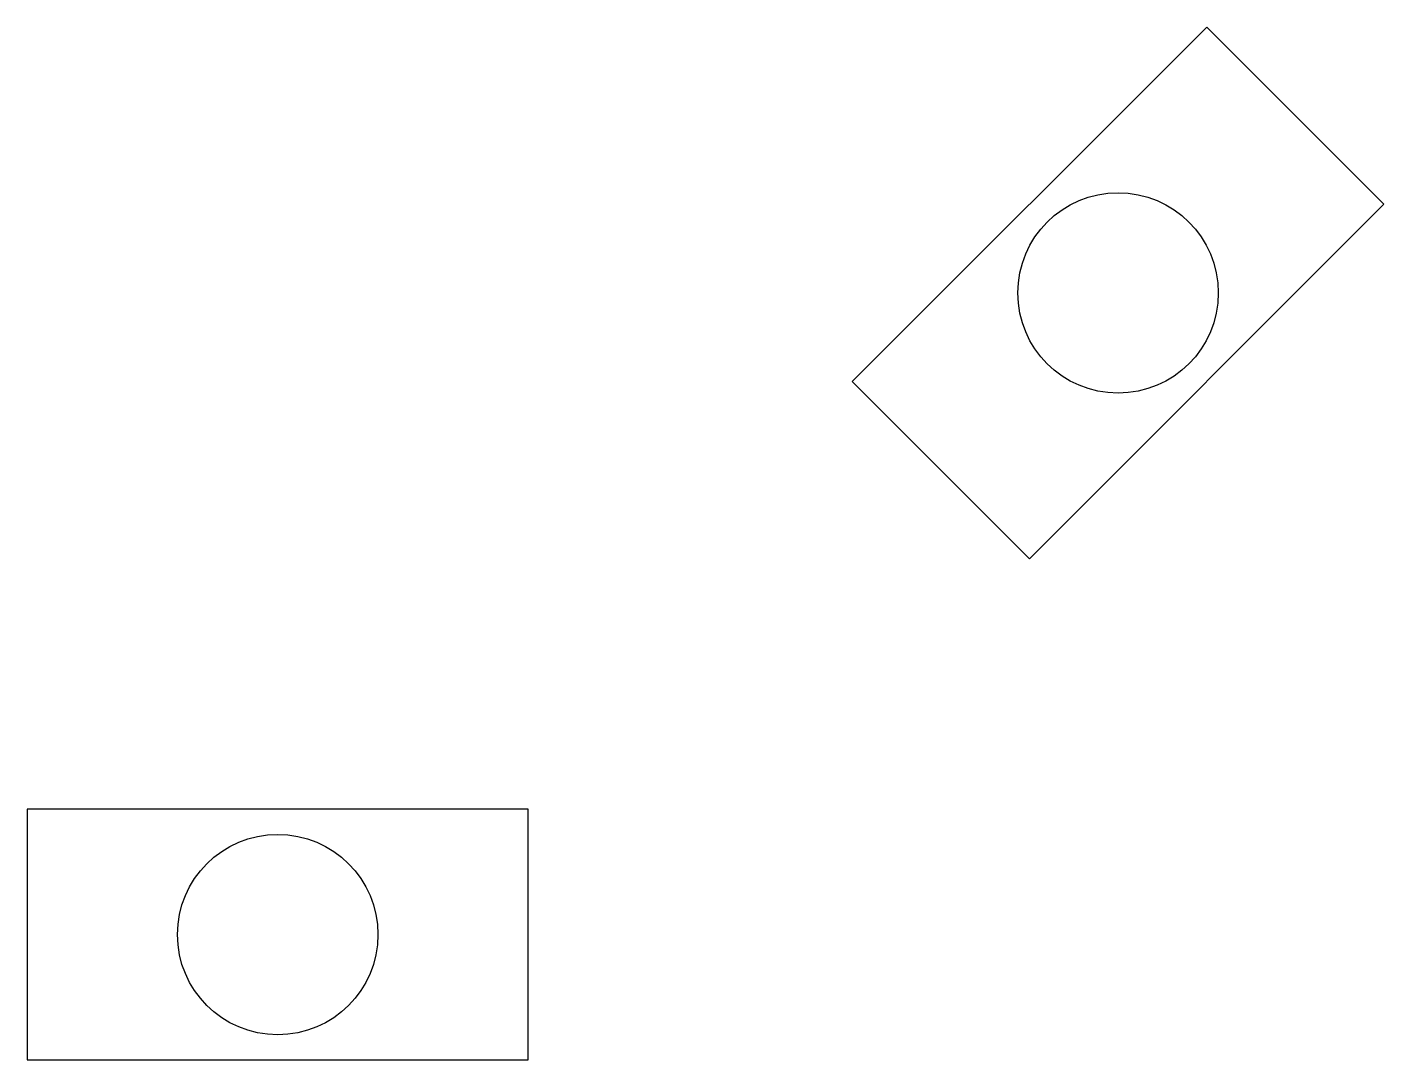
# Model space of a CAD drawing. Header units: millimetres. Extents: x 0 to 27.1, y 0 to 20.6.
import ezdxf

# ---------------------------------------------------------------- set-up
doc = ezdxf.new("R2010")
doc.units = ezdxf.units.MM

# ---------------------------------------------------------------- blocks, each defined once
blk = doc.blocks.new('FIXED_BLOCK')
blk.add_lwpolyline([(0, 0), (10, 0), (10, 5), (0, 5), (0, 0)])
blk.add_circle((5, 2.5), 2)

msp = doc.modelspace()

# ---------------------------------------------------------------- block references
at = {"rotation": 45}
msp.add_blockref('FIXED_BLOCK', (20, 10), dxfattribs=at)
msp.add_blockref('FIXED_BLOCK', (0, 0))

doc.saveas('drawing.dxf')
